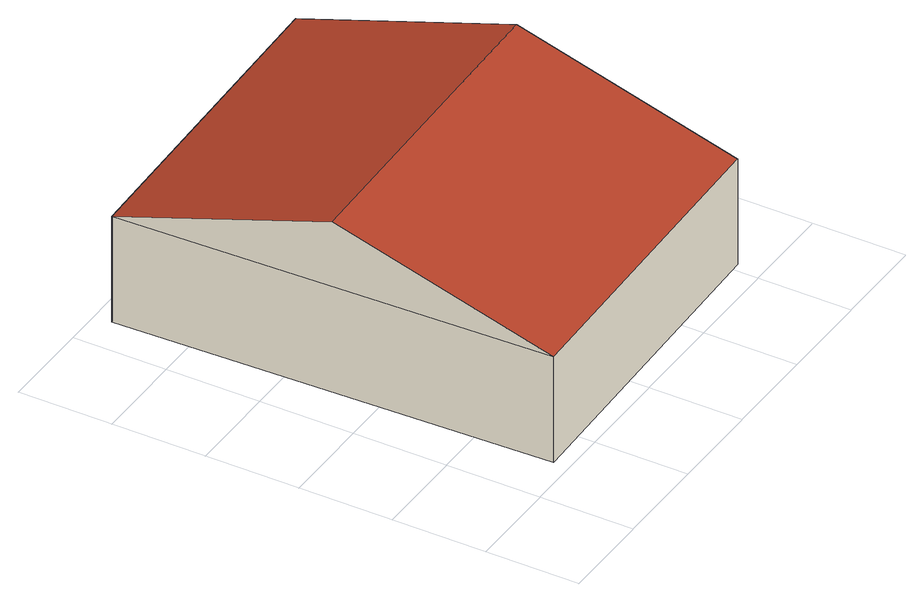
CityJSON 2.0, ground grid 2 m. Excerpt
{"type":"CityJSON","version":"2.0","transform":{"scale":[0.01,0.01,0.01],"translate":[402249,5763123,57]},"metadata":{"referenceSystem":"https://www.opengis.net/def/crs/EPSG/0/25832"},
"CityObjects":{
"building1":{"type":"Building","attributes":{"Gemeindeschluessel":"05515000","Geometrietyp2DReferenz":"3000","function":"31001_2700","roofType":"3100","measuredHeight":3.88},"geometry":[{"type":"Solid","lod":"2","boundaries":[[[[0,1,2,3]],[[4,5,1,0]],[[6,7,5,4]],[[3,2,7,6]],[[0,8,4]],[[6,9,3]],[[3,9,8,0]],[[4,8,9,6]],[[1,5,7,2]]]],"semantics":{"surfaces":[{"type":"WallSurface"},{"type":"RoofSurface"},{"type":"GroundSurface"}],"values":[[0,0,0,0,0,0,1,1,2]]}}]}
},
"vertices":[
[791,984,266],[791,984,25],[80,963,25],[80,963,266],[819,54,266],[819,54,25],[108,33,266],[108,33,25],[805,519,413],[94,499,413]
]}
